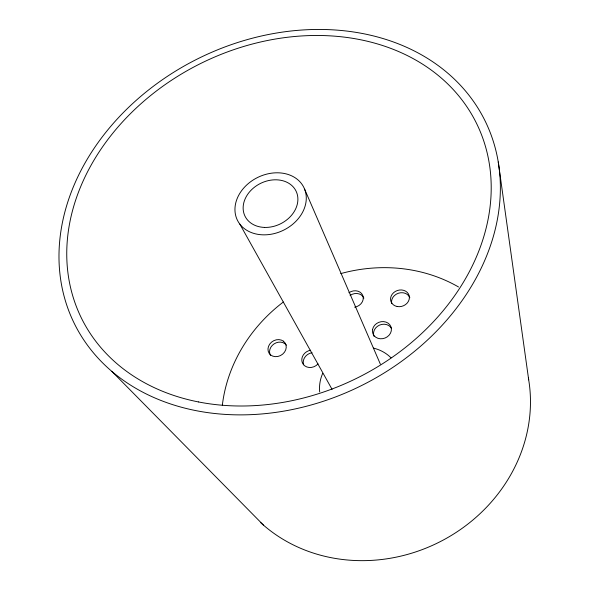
<?xml version="1.0" encoding="UTF-8"?>
<svg xmlns="http://www.w3.org/2000/svg" width="589" height="589" viewBox="0 0 589 589"><rect width="100%" height="100%" fill="white"/><g stroke="black" fill="none" stroke-linecap="round" stroke-linejoin="round"><path stroke-width="0.88" d="M111.851 371.379L263.533 525.182M239.863 224.173L332.071 389.373M304.623 189.202A37.048 29.376 -26.3 0 1 262.937 234.834A37.048 29.376 -26.3 0 1 244.288 187.427A37.048 29.376 -26.3 0 1 304.623 189.202L380.361 364.135M498.25 161.968A229.011 182.759 -26.3 0 1 196.844 410.805A229.011 182.759 -26.3 0 1 143.937 93.71A229.011 182.759 -26.3 0 1 498.25 161.968L528.694 379.839M528.385 378.028A159.177 144.541 -26.3 0 1 443.834 539.745A159.177 144.541 -26.3 0 1 260.809 522.76M374.037 336.348A9.615 8.408 -21.6 0 1 373.529 334.213L373.669 331.975A9.615 8.408 -21.6 0 1 381.797 324.399A9.615 8.408 -21.6 0 1 391.545 328.485M270.491 355.395A9.453 8.113 -31.8 0 1 272.295 345.368A9.453 8.113 -31.8 0 1 282.919 342.621L284.848 343.652A9.453 8.113 -31.8 0 1 286.357 345.161M350.094 295.428A9.387 8.032 -23.3 0 1 363.884 298.159M391.744 303.556A9.512 8.194 -19.1 0 1 398.473 293.212A9.512 8.194 -19.1 0 1 409.848 297.762M303.637 364.805A9.579 8.356 -29.7 0 1 312.06 352.708M354.644 307.193A9.431 8.055 -23.3 0 0 363.251 297.511L362.772 295.457A9.431 8.055 -23.3 0 0 348.924 292.726M318.031 363.869A9.623 8.386 -29.7 0 1 306.795 366.954L304.8 365.872A9.623 8.386 -29.7 0 1 302.348 356.831A9.623 8.386 -29.7 0 1 310.675 350.227M319.694 391.928A41.451 37.092 -26.3 0 1 322.684 373.382M373.345 348.084A41.451 37.092 -26.3 0 1 391.008 357.81M222.333 405.254A153.898 139.519 -26.3 0 1 283.324 302.024M340.766 273.598A153.898 139.519 -26.3 0 1 458.529 286.976M372.579 329.384L372.439 331.622A9.66 8.437 -21.6 0 0 380.185 338.763A9.66 8.437 -21.6 0 0 390.514 333.124L391.273 330.922A9.66 8.437 -21.6 0 0 383.638 321.609A9.66 8.437 -21.6 0 0 372.579 329.384M283.353 341.156L281.417 340.125A9.498 8.143 -31.8 0 0 269.696 344.138A9.498 8.143 -31.8 0 0 270.807 355.071L272.744 356.124A9.498 8.143 -31.8 0 0 284.524 352.134A9.498 8.143 -31.8 0 0 283.353 341.156M397.177 306.516A9.564 8.224 -19.1 0 0 409.164 295.707A9.564 8.224 -19.1 0 0 393.562 292.726A9.564 8.224 -19.1 0 0 397.177 306.516M264.505 227.42A28.441 22.551 -26.3 0 0 296.657 192.485A28.441 22.551 -26.3 0 0 250.384 190.946A28.441 22.551 -26.3 0 0 264.505 227.42M198.449 401.941A220.242 175.669 -26.3 0 0 489.297 163.587A220.242 175.669 -26.3 0 0 149.194 96.699A220.242 175.669 -26.3 0 0 198.449 401.941"/></g></svg>
